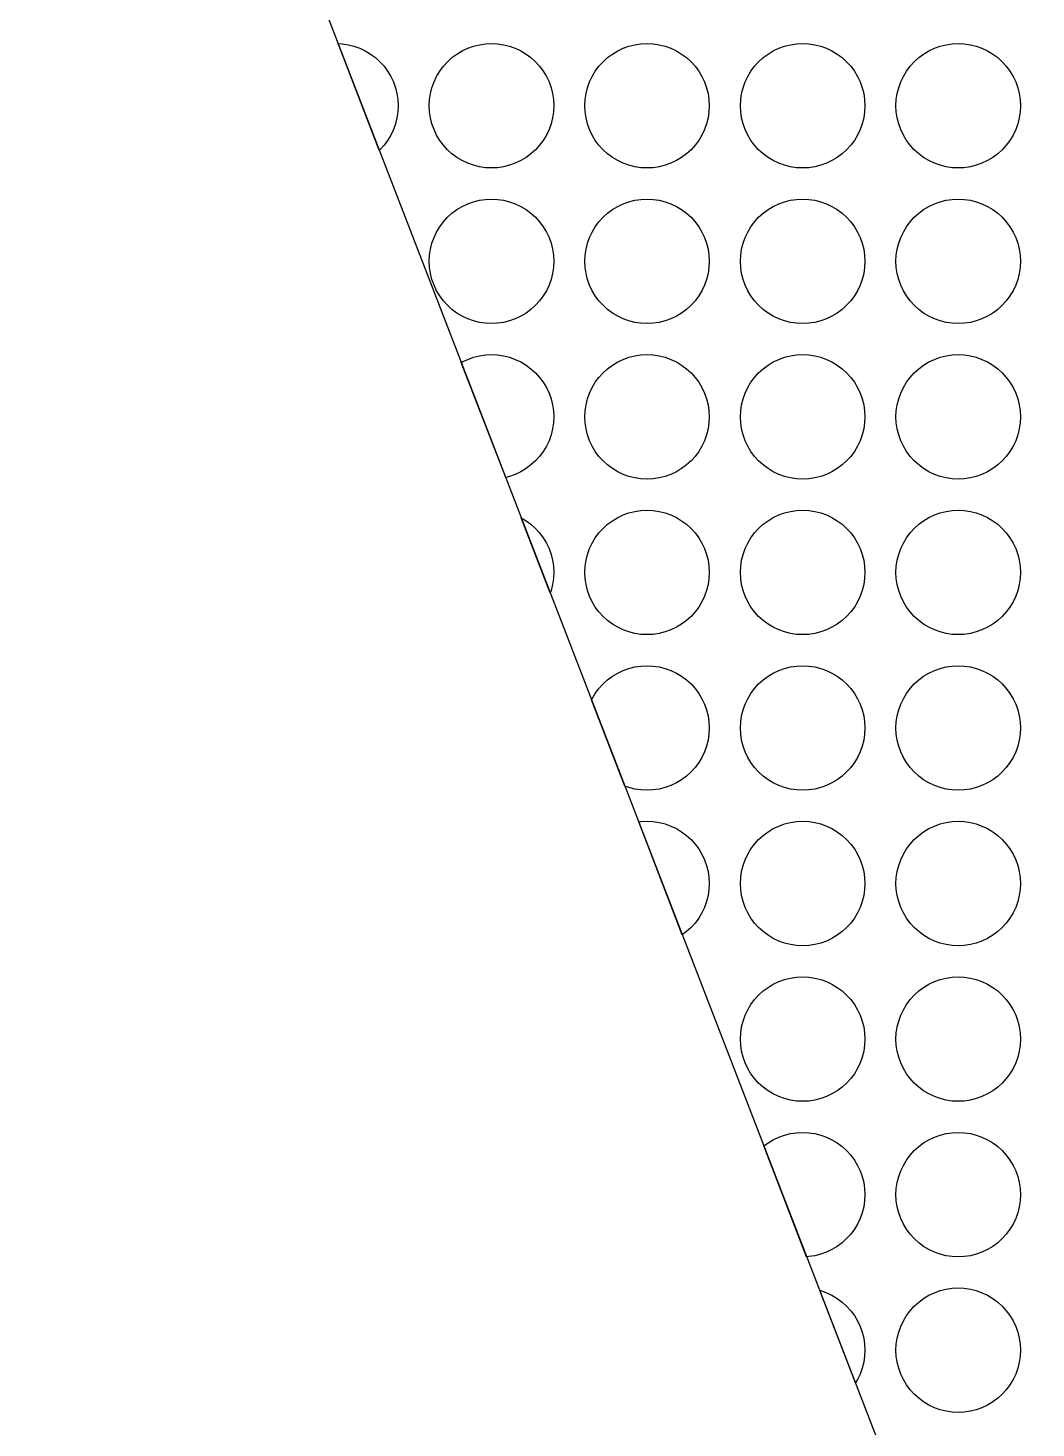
# Model space of a CAD drawing. Header units: millimetres. Extents: x -41 to 93, y -13 to 82.
# Drawn here: x 31.87 to 48.07, y 10.95 to 33.45 of the extents above; entities that cross this region are included whole.
import ezdxf

# ---------------------------------------------------------------- set-up
doc = ezdxf.new("R2010")
doc.units = ezdxf.units.MM
doc.layers.add('background', color=7, linetype='Continuous')
doc.layers.add('outline_2', color=3, linetype='Continuous')

msp = doc.modelspace()

# ---------------------------------------------------------------- linework, layer by layer
at = {"layer": 'background'}
for points in [[(36.855, 33.196), (36.917, 33.193), (37.014, 33.178), (37.109, 33.155), (37.201, 33.121), (37.29, 33.08), (37.374, 33.029), (37.453, 32.971), (37.526, 32.905), (37.592, 32.832), (37.65, 32.753), (37.701, 32.669), (37.743, 32.58), (37.776, 32.488), (37.8, 32.393), (37.814, 32.296), (37.819, 32.198), (37.814, 32.1), (37.8, 32.003), (37.776, 31.907), (37.743, 31.815), (37.701, 31.726), (37.65, 31.642), (37.592, 31.563), (37.526, 31.491), (37.516, 31.482)], [(40.319, 32.198), (40.314, 32.1), (40.3, 32.003), (40.276, 31.907), (40.243, 31.815), (40.201, 31.726), (40.15, 31.642), (40.092, 31.563), (40.026, 31.491), (39.953, 31.425), (39.874, 31.366), (39.79, 31.316), (39.701, 31.274), (39.609, 31.241), (39.514, 31.217), (39.417, 31.202), (39.319, 31.198), (39.221, 31.202), (39.124, 31.217), (39.028, 31.241), (38.936, 31.274), (38.847, 31.316), (38.763, 31.366), (38.684, 31.425), (38.612, 31.491), (38.546, 31.563), (38.487, 31.642), (38.437, 31.726), (38.395, 31.815), (38.362, 31.907), (38.338, 32.003), (38.324, 32.1), (38.319, 32.198), (38.324, 32.296), (38.338, 32.393), (38.362, 32.488), (38.395, 32.58), (38.437, 32.669), (38.487, 32.753), (38.546, 32.832), (38.612, 32.905), (38.684, 32.971), (38.763, 33.029), (38.847, 33.08), (38.936, 33.121), (39.028, 33.155), (39.124, 33.178), (39.221, 33.193), (39.319, 33.198), (39.417, 33.193), (39.514, 33.178), (39.609, 33.155), (39.701, 33.121), (39.79, 33.08), (39.874, 33.029), (39.953, 32.971), (40.026, 32.905), (40.092, 32.832), (40.15, 32.753), (40.201, 32.669), (40.243, 32.58), (40.276, 32.488), (40.3, 32.393), (40.314, 32.296)], [(42.819, 32.198), (42.814, 32.1), (42.8, 32.003), (42.776, 31.907), (42.743, 31.815), (42.701, 31.726), (42.65, 31.642), (42.592, 31.563), (42.526, 31.491), (42.453, 31.425), (42.374, 31.366), (42.29, 31.316), (42.201, 31.274), (42.109, 31.241), (42.014, 31.217), (41.917, 31.202), (41.819, 31.198), (41.721, 31.202), (41.624, 31.217), (41.528, 31.241), (41.436, 31.274), (41.347, 31.316), (41.263, 31.366), (41.184, 31.425), (41.112, 31.491), (41.046, 31.563), (40.987, 31.642), (40.937, 31.726), (40.895, 31.815), (40.862, 31.907), (40.838, 32.003), (40.824, 32.1), (40.819, 32.198), (40.824, 32.296), (40.838, 32.393), (40.862, 32.488), (40.895, 32.58), (40.937, 32.669), (40.987, 32.753), (41.046, 32.832), (41.112, 32.905), (41.184, 32.971), (41.263, 33.029), (41.347, 33.08), (41.436, 33.121), (41.528, 33.155), (41.624, 33.178), (41.721, 33.193), (41.819, 33.198), (41.917, 33.193), (42.014, 33.178), (42.109, 33.155), (42.201, 33.121), (42.29, 33.08), (42.374, 33.029), (42.453, 32.971), (42.526, 32.905), (42.592, 32.832), (42.65, 32.753), (42.701, 32.669), (42.743, 32.58), (42.776, 32.488), (42.8, 32.393), (42.814, 32.296)], [(45.319, 32.198), (45.314, 32.1), (45.3, 32.003), (45.276, 31.907), (45.243, 31.815), (45.201, 31.726), (45.15, 31.642), (45.092, 31.563), (45.026, 31.491), (44.953, 31.425), (44.874, 31.366), (44.79, 31.316), (44.701, 31.274), (44.609, 31.241), (44.514, 31.217), (44.417, 31.202), (44.319, 31.198), (44.221, 31.202), (44.124, 31.217), (44.028, 31.241), (43.936, 31.274), (43.847, 31.316), (43.763, 31.366), (43.684, 31.425), (43.612, 31.491), (43.546, 31.563), (43.487, 31.642), (43.437, 31.726), (43.395, 31.815), (43.362, 31.907), (43.338, 32.003), (43.324, 32.1), (43.319, 32.198), (43.324, 32.296), (43.338, 32.393), (43.362, 32.488), (43.395, 32.58), (43.437, 32.669), (43.487, 32.753), (43.546, 32.832), (43.612, 32.905), (43.684, 32.971), (43.763, 33.029), (43.847, 33.08), (43.936, 33.121), (44.028, 33.155), (44.124, 33.178), (44.221, 33.193), (44.319, 33.198), (44.417, 33.193), (44.514, 33.178), (44.609, 33.155), (44.701, 33.121), (44.79, 33.08), (44.874, 33.029), (44.953, 32.971), (45.026, 32.905), (45.092, 32.832), (45.15, 32.753), (45.201, 32.669), (45.243, 32.58), (45.276, 32.488), (45.3, 32.393), (45.314, 32.296)], [(47.819, 32.198), (47.814, 32.1), (47.8, 32.003), (47.776, 31.907), (47.743, 31.815), (47.701, 31.726), (47.65, 31.642), (47.592, 31.563), (47.526, 31.491), (47.453, 31.425), (47.374, 31.366), (47.29, 31.316), (47.201, 31.274), (47.109, 31.241), (47.014, 31.217), (46.917, 31.202), (46.819, 31.198), (46.721, 31.202), (46.624, 31.217), (46.528, 31.241), (46.436, 31.274), (46.347, 31.316), (46.263, 31.366), (46.184, 31.425), (46.112, 31.491), (46.046, 31.563), (45.987, 31.642), (45.937, 31.726), (45.895, 31.815), (45.862, 31.907), (45.838, 32.003), (45.824, 32.1), (45.819, 32.198), (45.824, 32.296), (45.838, 32.393), (45.862, 32.488), (45.895, 32.58), (45.937, 32.669), (45.987, 32.753), (46.046, 32.832), (46.112, 32.905), (46.184, 32.971), (46.263, 33.029), (46.347, 33.08), (46.436, 33.121), (46.528, 33.155), (46.624, 33.178), (46.721, 33.193), (46.819, 33.198), (46.917, 33.193), (47.014, 33.178), (47.109, 33.155), (47.201, 33.121), (47.29, 33.08), (47.374, 33.029), (47.453, 32.971), (47.526, 32.905), (47.592, 32.832), (47.65, 32.753), (47.701, 32.669), (47.743, 32.58), (47.776, 32.488), (47.8, 32.393), (47.814, 32.296)], [(40.319, 29.698), (40.314, 29.6), (40.3, 29.503), (40.276, 29.407), (40.243, 29.315), (40.201, 29.226), (40.15, 29.142), (40.092, 29.063), (40.026, 28.991), (39.953, 28.925), (39.874, 28.866), (39.79, 28.816), (39.701, 28.774), (39.609, 28.741), (39.514, 28.717), (39.417, 28.702), (39.319, 28.698), (39.221, 28.702), (39.124, 28.717), (39.028, 28.741), (38.936, 28.774), (38.847, 28.816), (38.763, 28.866), (38.684, 28.925), (38.612, 28.991), (38.546, 29.063), (38.487, 29.142), (38.437, 29.226), (38.395, 29.315), (38.362, 29.407), (38.338, 29.503), (38.324, 29.6), (38.319, 29.698), (38.324, 29.796), (38.338, 29.893), (38.362, 29.988), (38.395, 30.08), (38.437, 30.169), (38.487, 30.253), (38.546, 30.332), (38.612, 30.405), (38.684, 30.471), (38.763, 30.529), (38.847, 30.58), (38.936, 30.621), (39.028, 30.655), (39.124, 30.678), (39.221, 30.693), (39.319, 30.698), (39.417, 30.693), (39.514, 30.678), (39.609, 30.655), (39.701, 30.621), (39.79, 30.58), (39.874, 30.529), (39.953, 30.471), (40.026, 30.405), (40.092, 30.332), (40.15, 30.253), (40.201, 30.169), (40.243, 30.08), (40.276, 29.988), (40.3, 29.893), (40.314, 29.796)], [(42.819, 29.698), (42.814, 29.6), (42.8, 29.503), (42.776, 29.407), (42.743, 29.315), (42.701, 29.226), (42.65, 29.142), (42.592, 29.063), (42.526, 28.991), (42.453, 28.925), (42.374, 28.866), (42.29, 28.816), (42.201, 28.774), (42.109, 28.741), (42.014, 28.717), (41.917, 28.702), (41.819, 28.698), (41.721, 28.702), (41.624, 28.717), (41.528, 28.741), (41.436, 28.774), (41.347, 28.816), (41.263, 28.866), (41.184, 28.925), (41.112, 28.991), (41.046, 29.063), (40.987, 29.142), (40.937, 29.226), (40.895, 29.315), (40.862, 29.407), (40.838, 29.503), (40.824, 29.6), (40.819, 29.698), (40.824, 29.796), (40.838, 29.893), (40.862, 29.988), (40.895, 30.08), (40.937, 30.169), (40.987, 30.253), (41.046, 30.332), (41.112, 30.405), (41.184, 30.471), (41.263, 30.529), (41.347, 30.58), (41.436, 30.621), (41.528, 30.655), (41.624, 30.678), (41.721, 30.693), (41.819, 30.698), (41.917, 30.693), (42.014, 30.678), (42.109, 30.655), (42.201, 30.621), (42.29, 30.58), (42.374, 30.529), (42.453, 30.471), (42.526, 30.405), (42.592, 30.332), (42.65, 30.253), (42.701, 30.169), (42.743, 30.08), (42.776, 29.988), (42.8, 29.893), (42.814, 29.796)], [(45.319, 29.698), (45.314, 29.6), (45.3, 29.503), (45.276, 29.407), (45.243, 29.315), (45.201, 29.226), (45.15, 29.142), (45.092, 29.063), (45.026, 28.991), (44.953, 28.925), (44.874, 28.866), (44.79, 28.816), (44.701, 28.774), (44.609, 28.741), (44.514, 28.717), (44.417, 28.702), (44.319, 28.698), (44.221, 28.702), (44.124, 28.717), (44.028, 28.741), (43.936, 28.774), (43.847, 28.816), (43.763, 28.866), (43.684, 28.925), (43.612, 28.991), (43.546, 29.063), (43.487, 29.142), (43.437, 29.226), (43.395, 29.315), (43.362, 29.407), (43.338, 29.503), (43.324, 29.6), (43.319, 29.698), (43.324, 29.796), (43.338, 29.893), (43.362, 29.988), (43.395, 30.08), (43.437, 30.169), (43.487, 30.253), (43.546, 30.332), (43.612, 30.405), (43.684, 30.471), (43.763, 30.529), (43.847, 30.58), (43.936, 30.621), (44.028, 30.655), (44.124, 30.678), (44.221, 30.693), (44.319, 30.698), (44.417, 30.693), (44.514, 30.678), (44.609, 30.655), (44.701, 30.621), (44.79, 30.58), (44.874, 30.529), (44.953, 30.471), (45.026, 30.405), (45.092, 30.332), (45.15, 30.253), (45.201, 30.169), (45.243, 30.08), (45.276, 29.988), (45.3, 29.893), (45.314, 29.796)], [(47.819, 29.698), (47.814, 29.6), (47.8, 29.503), (47.776, 29.407), (47.743, 29.315), (47.701, 29.226), (47.65, 29.142), (47.592, 29.063), (47.526, 28.991), (47.453, 28.925), (47.374, 28.866), (47.29, 28.816), (47.201, 28.774), (47.109, 28.741), (47.014, 28.717), (46.917, 28.702), (46.819, 28.698), (46.721, 28.702), (46.624, 28.717), (46.528, 28.741), (46.436, 28.774), (46.347, 28.816), (46.263, 28.866), (46.184, 28.925), (46.112, 28.991), (46.046, 29.063), (45.987, 29.142), (45.937, 29.226), (45.895, 29.315), (45.862, 29.407), (45.838, 29.503), (45.824, 29.6), (45.819, 29.698), (45.824, 29.796), (45.838, 29.893), (45.862, 29.988), (45.895, 30.08), (45.937, 30.169), (45.987, 30.253), (46.046, 30.332), (46.112, 30.405), (46.184, 30.471), (46.263, 30.529), (46.347, 30.58), (46.436, 30.621), (46.528, 30.655), (46.624, 30.678), (46.721, 30.693), (46.819, 30.698), (46.917, 30.693), (47.014, 30.678), (47.109, 30.655), (47.201, 30.621), (47.29, 30.58), (47.374, 30.529), (47.453, 30.471), (47.526, 30.405), (47.592, 30.332), (47.65, 30.253), (47.701, 30.169), (47.743, 30.08), (47.776, 29.988), (47.8, 29.893), (47.814, 29.796)], [(38.834, 28.071), (38.847, 28.08), (38.936, 28.121), (39.028, 28.155), (39.124, 28.178), (39.221, 28.193), (39.319, 28.198), (39.417, 28.193), (39.514, 28.178), (39.609, 28.155), (39.701, 28.121), (39.79, 28.08), (39.874, 28.029), (39.953, 27.971), (40.026, 27.905), (40.092, 27.832), (40.15, 27.753), (40.201, 27.669), (40.243, 27.58), (40.276, 27.488), (40.3, 27.393), (40.314, 27.296), (40.319, 27.198), (40.314, 27.1), (40.3, 27.003), (40.276, 26.907), (40.243, 26.815), (40.201, 26.726), (40.15, 26.642), (40.092, 26.563), (40.026, 26.491), (39.953, 26.425), (39.874, 26.366), (39.79, 26.316), (39.701, 26.274), (39.609, 26.241), (39.547, 26.225)], [(42.819, 27.198), (42.814, 27.1), (42.8, 27.003), (42.776, 26.907), (42.743, 26.815), (42.701, 26.726), (42.65, 26.642), (42.592, 26.563), (42.526, 26.491), (42.453, 26.425), (42.374, 26.366), (42.29, 26.316), (42.201, 26.274), (42.109, 26.241), (42.014, 26.217), (41.917, 26.202), (41.819, 26.198), (41.721, 26.202), (41.624, 26.217), (41.528, 26.241), (41.436, 26.274), (41.347, 26.316), (41.263, 26.366), (41.184, 26.425), (41.112, 26.491), (41.046, 26.563), (40.987, 26.642), (40.937, 26.726), (40.895, 26.815), (40.862, 26.907), (40.838, 27.003), (40.824, 27.1), (40.819, 27.198), (40.824, 27.296), (40.838, 27.393), (40.862, 27.488), (40.895, 27.58), (40.937, 27.669), (40.987, 27.753), (41.046, 27.832), (41.112, 27.905), (41.184, 27.971), (41.263, 28.029), (41.347, 28.08), (41.436, 28.121), (41.528, 28.155), (41.624, 28.178), (41.721, 28.193), (41.819, 28.198), (41.917, 28.193), (42.014, 28.178), (42.109, 28.155), (42.201, 28.121), (42.29, 28.08), (42.374, 28.029), (42.453, 27.971), (42.526, 27.905), (42.592, 27.832), (42.65, 27.753), (42.701, 27.669), (42.743, 27.58), (42.776, 27.488), (42.8, 27.393), (42.814, 27.296)], [(45.319, 27.198), (45.314, 27.1), (45.3, 27.003), (45.276, 26.907), (45.243, 26.815), (45.201, 26.726), (45.15, 26.642), (45.092, 26.563), (45.026, 26.491), (44.953, 26.425), (44.874, 26.366), (44.79, 26.316), (44.701, 26.274), (44.609, 26.241), (44.514, 26.217), (44.417, 26.202), (44.319, 26.198), (44.221, 26.202), (44.124, 26.217), (44.028, 26.241), (43.936, 26.274), (43.847, 26.316), (43.763, 26.366), (43.684, 26.425), (43.612, 26.491), (43.546, 26.563), (43.487, 26.642), (43.437, 26.726), (43.395, 26.815), (43.362, 26.907), (43.338, 27.003), (43.324, 27.1), (43.319, 27.198), (43.324, 27.296), (43.338, 27.393), (43.362, 27.488), (43.395, 27.58), (43.437, 27.669), (43.487, 27.753), (43.546, 27.832), (43.612, 27.905), (43.684, 27.971), (43.763, 28.029), (43.847, 28.08), (43.936, 28.121), (44.028, 28.155), (44.124, 28.178), (44.221, 28.193), (44.319, 28.198), (44.417, 28.193), (44.514, 28.178), (44.609, 28.155), (44.701, 28.121), (44.79, 28.08), (44.874, 28.029), (44.953, 27.971), (45.026, 27.905), (45.092, 27.832), (45.15, 27.753), (45.201, 27.669), (45.243, 27.58), (45.276, 27.488), (45.3, 27.393), (45.314, 27.296)], [(47.819, 27.198), (47.814, 27.1), (47.8, 27.003), (47.776, 26.907), (47.743, 26.815), (47.701, 26.726), (47.65, 26.642), (47.592, 26.563), (47.526, 26.491), (47.453, 26.425), (47.374, 26.366), (47.29, 26.316), (47.201, 26.274), (47.109, 26.241), (47.014, 26.217), (46.917, 26.202), (46.819, 26.198), (46.721, 26.202), (46.624, 26.217), (46.528, 26.241), (46.436, 26.274), (46.347, 26.316), (46.263, 26.366), (46.184, 26.425), (46.112, 26.491), (46.046, 26.563), (45.987, 26.642), (45.937, 26.726), (45.895, 26.815), (45.862, 26.907), (45.838, 27.003), (45.824, 27.1), (45.819, 27.198), (45.824, 27.296), (45.838, 27.393), (45.862, 27.488), (45.895, 27.58), (45.937, 27.669), (45.987, 27.753), (46.046, 27.832), (46.112, 27.905), (46.184, 27.971), (46.263, 28.029), (46.347, 28.08), (46.436, 28.121), (46.528, 28.155), (46.624, 28.178), (46.721, 28.193), (46.819, 28.198), (46.917, 28.193), (47.014, 28.178), (47.109, 28.155), (47.201, 28.121), (47.29, 28.08), (47.374, 28.029), (47.453, 27.971), (47.526, 27.905), (47.592, 27.832), (47.65, 27.753), (47.701, 27.669), (47.743, 27.58), (47.776, 27.488), (47.8, 27.393), (47.814, 27.296)], [(42.819, 24.698), (42.814, 24.6), (42.8, 24.503), (42.776, 24.407), (42.743, 24.315), (42.701, 24.226), (42.65, 24.142), (42.592, 24.063), (42.526, 23.991), (42.453, 23.925), (42.374, 23.866), (42.29, 23.816), (42.201, 23.774), (42.109, 23.741), (42.014, 23.717), (41.917, 23.702), (41.819, 23.698), (41.721, 23.702), (41.624, 23.717), (41.528, 23.741), (41.436, 23.774), (41.347, 23.816), (41.263, 23.866), (41.184, 23.925), (41.112, 23.991), (41.046, 24.063), (40.987, 24.142), (40.937, 24.226), (40.895, 24.315), (40.862, 24.407), (40.838, 24.503), (40.824, 24.6), (40.819, 24.698), (40.824, 24.796), (40.838, 24.893), (40.862, 24.988), (40.895, 25.08), (40.937, 25.169), (40.987, 25.253), (41.046, 25.332), (41.112, 25.405), (41.184, 25.471), (41.263, 25.529), (41.347, 25.58), (41.436, 25.621), (41.528, 25.655), (41.624, 25.678), (41.721, 25.693), (41.819, 25.698), (41.917, 25.693), (42.014, 25.678), (42.109, 25.655), (42.201, 25.621), (42.29, 25.58), (42.374, 25.529), (42.453, 25.471), (42.526, 25.405), (42.592, 25.332), (42.65, 25.253), (42.701, 25.169), (42.743, 25.08), (42.776, 24.988), (42.8, 24.893), (42.814, 24.796)], [(45.319, 24.698), (45.314, 24.6), (45.3, 24.503), (45.276, 24.407), (45.243, 24.315), (45.201, 24.226), (45.15, 24.142), (45.092, 24.063), (45.026, 23.991), (44.953, 23.925), (44.874, 23.866), (44.79, 23.816), (44.701, 23.774), (44.609, 23.741), (44.514, 23.717), (44.417, 23.702), (44.319, 23.698), (44.221, 23.702), (44.124, 23.717), (44.028, 23.741), (43.936, 23.774), (43.847, 23.816), (43.763, 23.866), (43.684, 23.925), (43.612, 23.991), (43.546, 24.063), (43.487, 24.142), (43.437, 24.226), (43.395, 24.315), (43.362, 24.407), (43.338, 24.503), (43.324, 24.6), (43.319, 24.698), (43.324, 24.796), (43.338, 24.893), (43.362, 24.988), (43.395, 25.08), (43.437, 25.169), (43.487, 25.253), (43.546, 25.332), (43.612, 25.405), (43.684, 25.471), (43.763, 25.529), (43.847, 25.58), (43.936, 25.621), (44.028, 25.655), (44.124, 25.678), (44.221, 25.693), (44.319, 25.698), (44.417, 25.693), (44.514, 25.678), (44.609, 25.655), (44.701, 25.621), (44.79, 25.58), (44.874, 25.529), (44.953, 25.471), (45.026, 25.405), (45.092, 25.332), (45.15, 25.253), (45.201, 25.169), (45.243, 25.08), (45.276, 24.988), (45.3, 24.893), (45.314, 24.796)], [(47.819, 24.698), (47.814, 24.6), (47.8, 24.503), (47.776, 24.407), (47.743, 24.315), (47.701, 24.226), (47.65, 24.142), (47.592, 24.063), (47.526, 23.991), (47.453, 23.925), (47.374, 23.866), (47.29, 23.816), (47.201, 23.774), (47.109, 23.741), (47.014, 23.717), (46.917, 23.702), (46.819, 23.698), (46.721, 23.702), (46.624, 23.717), (46.528, 23.741), (46.436, 23.774), (46.347, 23.816), (46.263, 23.866), (46.184, 23.925), (46.112, 23.991), (46.046, 24.063), (45.987, 24.142), (45.937, 24.226), (45.895, 24.315), (45.862, 24.407), (45.838, 24.503), (45.824, 24.6), (45.819, 24.698), (45.824, 24.796), (45.838, 24.893), (45.862, 24.988), (45.895, 25.08), (45.937, 25.169), (45.987, 25.253), (46.046, 25.332), (46.112, 25.405), (46.184, 25.471), (46.263, 25.529), (46.347, 25.58), (46.436, 25.621), (46.528, 25.655), (46.624, 25.678), (46.721, 25.693), (46.819, 25.698), (46.917, 25.693), (47.014, 25.678), (47.109, 25.655), (47.201, 25.621), (47.29, 25.58), (47.374, 25.529), (47.453, 25.471), (47.526, 25.405), (47.592, 25.332), (47.65, 25.253), (47.701, 25.169), (47.743, 25.08), (47.776, 24.988), (47.8, 24.893), (47.814, 24.796)], [(39.798, 25.575), (39.874, 25.529), (39.953, 25.471), (40.026, 25.405), (40.092, 25.332), (40.15, 25.253), (40.201, 25.169), (40.243, 25.08), (40.276, 24.988), (40.3, 24.893), (40.314, 24.796), (40.319, 24.698), (40.314, 24.6), (40.3, 24.503), (40.276, 24.407), (40.263, 24.371)], [(40.928, 22.649), (40.937, 22.669), (40.987, 22.753), (41.046, 22.832), (41.112, 22.905), (41.184, 22.971), (41.263, 23.029), (41.347, 23.08), (41.436, 23.121), (41.528, 23.155), (41.624, 23.178), (41.721, 23.193), (41.819, 23.198), (41.917, 23.193), (42.014, 23.178), (42.109, 23.155), (42.201, 23.121), (42.29, 23.08), (42.374, 23.029), (42.453, 22.971), (42.526, 22.905), (42.592, 22.832), (42.65, 22.753), (42.701, 22.669), (42.743, 22.58), (42.776, 22.488), (42.8, 22.393), (42.814, 22.296), (42.819, 22.198), (42.814, 22.1), (42.8, 22.003), (42.776, 21.907), (42.743, 21.815), (42.701, 21.726), (42.65, 21.642), (42.592, 21.563), (42.526, 21.491), (42.453, 21.425), (42.374, 21.366), (42.29, 21.316), (42.201, 21.274), (42.109, 21.241), (42.014, 21.217), (41.917, 21.202), (41.819, 21.198), (41.721, 21.202), (41.624, 21.217), (41.528, 21.241), (41.462, 21.264)], [(45.319, 22.198), (45.314, 22.1), (45.3, 22.003), (45.276, 21.907), (45.243, 21.815), (45.201, 21.726), (45.15, 21.642), (45.092, 21.563), (45.026, 21.491), (44.953, 21.425), (44.874, 21.366), (44.79, 21.316), (44.701, 21.274), (44.609, 21.241), (44.514, 21.217), (44.417, 21.202), (44.319, 21.198), (44.221, 21.202), (44.124, 21.217), (44.028, 21.241), (43.936, 21.274), (43.847, 21.316), (43.763, 21.366), (43.684, 21.425), (43.612, 21.491), (43.546, 21.563), (43.487, 21.642), (43.437, 21.726), (43.395, 21.815), (43.362, 21.907), (43.338, 22.003), (43.324, 22.1), (43.319, 22.198), (43.324, 22.296), (43.338, 22.393), (43.362, 22.488), (43.395, 22.58), (43.437, 22.669), (43.487, 22.753), (43.546, 22.832), (43.612, 22.905), (43.684, 22.971), (43.763, 23.029), (43.847, 23.08), (43.936, 23.121), (44.028, 23.155), (44.124, 23.178), (44.221, 23.193), (44.319, 23.198), (44.417, 23.193), (44.514, 23.178), (44.609, 23.155), (44.701, 23.121), (44.79, 23.08), (44.874, 23.029), (44.953, 22.971), (45.026, 22.905), (45.092, 22.832), (45.15, 22.753), (45.201, 22.669), (45.243, 22.58), (45.276, 22.488), (45.3, 22.393), (45.314, 22.296)], [(47.819, 22.198), (47.814, 22.1), (47.8, 22.003), (47.776, 21.907), (47.743, 21.815), (47.701, 21.726), (47.65, 21.642), (47.592, 21.563), (47.526, 21.491), (47.453, 21.425), (47.374, 21.366), (47.29, 21.316), (47.201, 21.274), (47.109, 21.241), (47.014, 21.217), (46.917, 21.202), (46.819, 21.198), (46.721, 21.202), (46.624, 21.217), (46.528, 21.241), (46.436, 21.274), (46.347, 21.316), (46.263, 21.366), (46.184, 21.425), (46.112, 21.491), (46.046, 21.563), (45.987, 21.642), (45.937, 21.726), (45.895, 21.815), (45.862, 21.907), (45.838, 22.003), (45.824, 22.1), (45.819, 22.198), (45.824, 22.296), (45.838, 22.393), (45.862, 22.488), (45.895, 22.58), (45.937, 22.669), (45.987, 22.753), (46.046, 22.832), (46.112, 22.905), (46.184, 22.971), (46.263, 23.029), (46.347, 23.08), (46.436, 23.121), (46.528, 23.155), (46.624, 23.178), (46.721, 23.193), (46.819, 23.198), (46.917, 23.193), (47.014, 23.178), (47.109, 23.155), (47.201, 23.121), (47.29, 23.08), (47.374, 23.029), (47.453, 22.971), (47.526, 22.905), (47.592, 22.832), (47.65, 22.753), (47.701, 22.669), (47.743, 22.58), (47.776, 22.488), (47.8, 22.393), (47.814, 22.296)], [(41.685, 20.688), (41.721, 20.693), (41.819, 20.698), (41.917, 20.693), (42.014, 20.678), (42.109, 20.655), (42.201, 20.621), (42.29, 20.58), (42.374, 20.529), (42.453, 20.471), (42.526, 20.405), (42.592, 20.332), (42.65, 20.253), (42.701, 20.169), (42.743, 20.08), (42.776, 19.988), (42.8, 19.893), (42.814, 19.796), (42.819, 19.698), (42.814, 19.6), (42.8, 19.503), (42.776, 19.407), (42.743, 19.315), (42.701, 19.226), (42.65, 19.142), (42.592, 19.063), (42.526, 18.991), (42.453, 18.925), (42.385, 18.874)], [(45.319, 19.698), (45.314, 19.6), (45.3, 19.503), (45.276, 19.407), (45.243, 19.315), (45.201, 19.226), (45.15, 19.142), (45.092, 19.063), (45.026, 18.991), (44.953, 18.925), (44.874, 18.866), (44.79, 18.816), (44.701, 18.774), (44.609, 18.741), (44.514, 18.717), (44.417, 18.702), (44.319, 18.698), (44.221, 18.702), (44.124, 18.717), (44.028, 18.741), (43.936, 18.774), (43.847, 18.816), (43.763, 18.866), (43.684, 18.925), (43.612, 18.991), (43.546, 19.063), (43.487, 19.142), (43.437, 19.226), (43.395, 19.315), (43.362, 19.407), (43.338, 19.503), (43.324, 19.6), (43.319, 19.698), (43.324, 19.796), (43.338, 19.893), (43.362, 19.988), (43.395, 20.08), (43.437, 20.169), (43.487, 20.253), (43.546, 20.332), (43.612, 20.405), (43.684, 20.471), (43.763, 20.529), (43.847, 20.58), (43.936, 20.621), (44.028, 20.655), (44.124, 20.678), (44.221, 20.693), (44.319, 20.698), (44.417, 20.693), (44.514, 20.678), (44.609, 20.655), (44.701, 20.621), (44.79, 20.58), (44.874, 20.529), (44.953, 20.471), (45.026, 20.405), (45.092, 20.332), (45.15, 20.253), (45.201, 20.169), (45.243, 20.08), (45.276, 19.988), (45.3, 19.893), (45.314, 19.796)], [(47.819, 19.698), (47.814, 19.6), (47.8, 19.503), (47.776, 19.407), (47.743, 19.315), (47.701, 19.226), (47.65, 19.142), (47.592, 19.063), (47.526, 18.991), (47.453, 18.925), (47.374, 18.866), (47.29, 18.816), (47.201, 18.774), (47.109, 18.741), (47.014, 18.717), (46.917, 18.702), (46.819, 18.698), (46.721, 18.702), (46.624, 18.717), (46.528, 18.741), (46.436, 18.774), (46.347, 18.816), (46.263, 18.866), (46.184, 18.925), (46.112, 18.991), (46.046, 19.063), (45.987, 19.142), (45.937, 19.226), (45.895, 19.315), (45.862, 19.407), (45.838, 19.503), (45.824, 19.6), (45.819, 19.698), (45.824, 19.796), (45.838, 19.893), (45.862, 19.988), (45.895, 20.08), (45.937, 20.169), (45.987, 20.253), (46.046, 20.332), (46.112, 20.405), (46.184, 20.471), (46.263, 20.529), (46.347, 20.58), (46.436, 20.621), (46.528, 20.655), (46.624, 20.678), (46.721, 20.693), (46.819, 20.698), (46.917, 20.693), (47.014, 20.678), (47.109, 20.655), (47.201, 20.621), (47.29, 20.58), (47.374, 20.529), (47.453, 20.471), (47.526, 20.405), (47.592, 20.332), (47.65, 20.253), (47.701, 20.169), (47.743, 20.08), (47.776, 19.988), (47.8, 19.893), (47.814, 19.796)], [(45.319, 17.198), (45.314, 17.1), (45.3, 17.003), (45.276, 16.907), (45.243, 16.815), (45.201, 16.726), (45.15, 16.642), (45.092, 16.563), (45.026, 16.491), (44.953, 16.425), (44.874, 16.366), (44.79, 16.316), (44.701, 16.274), (44.609, 16.241), (44.514, 16.217), (44.417, 16.202), (44.319, 16.198), (44.221, 16.202), (44.124, 16.217), (44.028, 16.241), (43.936, 16.274), (43.847, 16.316), (43.763, 16.366), (43.684, 16.425), (43.612, 16.491), (43.546, 16.563), (43.487, 16.642), (43.437, 16.726), (43.395, 16.815), (43.362, 16.907), (43.338, 17.003), (43.324, 17.1), (43.319, 17.198), (43.324, 17.296), (43.338, 17.393), (43.362, 17.488), (43.395, 17.58), (43.437, 17.669), (43.487, 17.753), (43.546, 17.832), (43.612, 17.905), (43.684, 17.971), (43.763, 18.029), (43.847, 18.08), (43.936, 18.121), (44.028, 18.155), (44.124, 18.178), (44.221, 18.193), (44.319, 18.198), (44.417, 18.193), (44.514, 18.178), (44.609, 18.155), (44.701, 18.121), (44.79, 18.08), (44.874, 18.029), (44.953, 17.971), (45.026, 17.905), (45.092, 17.832), (45.15, 17.753), (45.201, 17.669), (45.243, 17.58), (45.276, 17.488), (45.3, 17.393), (45.314, 17.296)], [(47.819, 17.198), (47.814, 17.1), (47.8, 17.003), (47.776, 16.907), (47.743, 16.815), (47.701, 16.726), (47.65, 16.642), (47.592, 16.563), (47.526, 16.491), (47.453, 16.425), (47.374, 16.366), (47.29, 16.316), (47.201, 16.274), (47.109, 16.241), (47.014, 16.217), (46.917, 16.202), (46.819, 16.198), (46.721, 16.202), (46.624, 16.217), (46.528, 16.241), (46.436, 16.274), (46.347, 16.316), (46.263, 16.366), (46.184, 16.425), (46.112, 16.491), (46.046, 16.563), (45.987, 16.642), (45.937, 16.726), (45.895, 16.815), (45.862, 16.907), (45.838, 17.003), (45.824, 17.1), (45.819, 17.198), (45.824, 17.296), (45.838, 17.393), (45.862, 17.488), (45.895, 17.58), (45.937, 17.669), (45.987, 17.753), (46.046, 17.832), (46.112, 17.905), (46.184, 17.971), (46.263, 18.029), (46.347, 18.08), (46.436, 18.121), (46.528, 18.155), (46.624, 18.178), (46.721, 18.193), (46.819, 18.198), (46.917, 18.193), (47.014, 18.178), (47.109, 18.155), (47.201, 18.121), (47.29, 18.08), (47.374, 18.029), (47.453, 17.971), (47.526, 17.905), (47.592, 17.832), (47.65, 17.753), (47.701, 17.669), (47.743, 17.58), (47.776, 17.488), (47.8, 17.393), (47.814, 17.296)], [(43.696, 15.48), (43.763, 15.529), (43.847, 15.58), (43.936, 15.621), (44.028, 15.655), (44.124, 15.678), (44.221, 15.693), (44.319, 15.698), (44.417, 15.693), (44.514, 15.678), (44.609, 15.655), (44.701, 15.621), (44.79, 15.58), (44.874, 15.529), (44.953, 15.471), (45.026, 15.405), (45.092, 15.332), (45.15, 15.253), (45.201, 15.169), (45.243, 15.08), (45.276, 14.988), (45.3, 14.893), (45.314, 14.796), (45.319, 14.698), (45.314, 14.6), (45.3, 14.503), (45.276, 14.407), (45.243, 14.315), (45.201, 14.226), (45.15, 14.142), (45.092, 14.063), (45.026, 13.991), (44.953, 13.925), (44.874, 13.866), (44.79, 13.816), (44.701, 13.774), (44.609, 13.741), (44.514, 13.717), (44.417, 13.702), (44.383, 13.701)], [(47.819, 14.698), (47.814, 14.6), (47.8, 14.503), (47.776, 14.407), (47.743, 14.315), (47.701, 14.226), (47.65, 14.142), (47.592, 14.063), (47.526, 13.991), (47.453, 13.925), (47.374, 13.866), (47.29, 13.816), (47.201, 13.774), (47.109, 13.741), (47.014, 13.717), (46.917, 13.702), (46.819, 13.698), (46.721, 13.702), (46.624, 13.717), (46.528, 13.741), (46.436, 13.774), (46.347, 13.816), (46.263, 13.866), (46.184, 13.925), (46.112, 13.991), (46.046, 14.063), (45.987, 14.142), (45.937, 14.226), (45.895, 14.315), (45.862, 14.407), (45.838, 14.503), (45.824, 14.6), (45.819, 14.698), (45.824, 14.796), (45.838, 14.893), (45.862, 14.988), (45.895, 15.08), (45.937, 15.169), (45.987, 15.253), (46.046, 15.332), (46.112, 15.405), (46.184, 15.471), (46.263, 15.529), (46.347, 15.58), (46.436, 15.621), (46.528, 15.655), (46.624, 15.678), (46.721, 15.693), (46.819, 15.698), (46.917, 15.693), (47.014, 15.678), (47.109, 15.655), (47.201, 15.621), (47.29, 15.58), (47.374, 15.529), (47.453, 15.471), (47.526, 15.405), (47.592, 15.332), (47.65, 15.253), (47.701, 15.169), (47.743, 15.08), (47.776, 14.988), (47.8, 14.893), (47.814, 14.796)], [(44.593, 13.159), (44.609, 13.155), (44.701, 13.121), (44.79, 13.08), (44.874, 13.029), (44.953, 12.971), (45.026, 12.905), (45.092, 12.832), (45.15, 12.753), (45.201, 12.669), (45.243, 12.58), (45.276, 12.488), (45.3, 12.393), (45.314, 12.296), (45.319, 12.198), (45.314, 12.1), (45.3, 12.003), (45.276, 11.907), (45.243, 11.815), (45.201, 11.726), (45.167, 11.671)], [(47.819, 12.198), (47.814, 12.1), (47.8, 12.003), (47.776, 11.907), (47.743, 11.815), (47.701, 11.726), (47.65, 11.642), (47.592, 11.563), (47.526, 11.491), (47.453, 11.425), (47.374, 11.366), (47.29, 11.316), (47.201, 11.274), (47.109, 11.241), (47.014, 11.217), (46.917, 11.202), (46.819, 11.198), (46.721, 11.202), (46.624, 11.217), (46.528, 11.241), (46.436, 11.274), (46.347, 11.316), (46.263, 11.366), (46.184, 11.425), (46.112, 11.491), (46.046, 11.563), (45.987, 11.642), (45.937, 11.726), (45.895, 11.815), (45.862, 11.907), (45.838, 12.003), (45.824, 12.1), (45.819, 12.198), (45.824, 12.296), (45.838, 12.393), (45.862, 12.488), (45.895, 12.58), (45.937, 12.669), (45.987, 12.753), (46.046, 12.832), (46.112, 12.905), (46.184, 12.971), (46.263, 13.029), (46.347, 13.08), (46.436, 13.121), (46.528, 13.155), (46.624, 13.178), (46.721, 13.193), (46.819, 13.198), (46.917, 13.193), (47.014, 13.178), (47.109, 13.155), (47.201, 13.121), (47.29, 13.08), (47.374, 13.029), (47.453, 12.971), (47.526, 12.905), (47.592, 12.832), (47.65, 12.753), (47.701, 12.669), (47.743, 12.58), (47.776, 12.488), (47.8, 12.393), (47.814, 12.296)]]:
    msp.add_lwpolyline(points, close=True, dxfattribs=at)
at = {"layer": 'outline_2'}
msp.add_lwpolyline([(31.871, 46.101), (53.873, -10.871), (54.015, -11.13), (54.176, -11.374), (54.353, -11.605), (54.547, -11.82), (54.756, -12.019), (54.979, -12.202), (55.214, -12.367), (55.462, -12.514), (55.72, -12.643), (55.989, -12.752), (56.266, -12.841), (56.55, -12.908), (56.842, -12.954), (86.682, -13.302)], dxfattribs=at)

doc.saveas('drawing.dxf')
